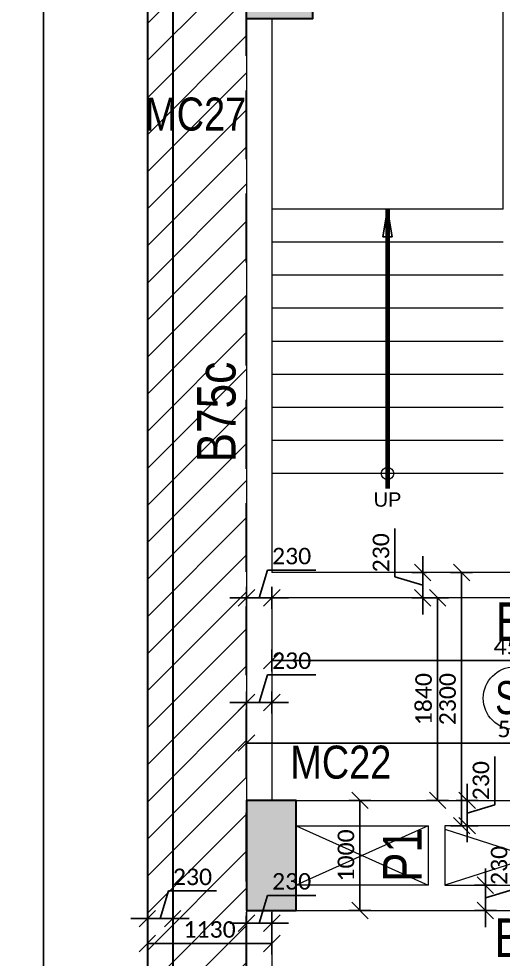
# Model space of a CAD drawing. Header units: millimetres. Extents: x 1112055 to 3390982, y -148532 to 766891.
# Drawn here: x 2806701 to 2811098, y -57649 to -49106 of the extents above; entities that cross this region are included whole.
import ezdxf
from ezdxf.enums import TextEntityAlignment as Align

# ---------------------------------------------------------------- set-up
doc = ezdxf.new("R2010")
doc.units = ezdxf.units.MM
doc.header["$PDMODE"] = 35
doc.header["$PDSIZE"] = -25
doc.linetypes.add('DASHED2', pattern=[0.375, 0.25, -0.125])
doc.linetypes.add('Hidden', pattern=[9.525, 6.35, -3.175])
for name, color, linetype, lineweight in [('B BEAM', 148, 'Continuous', 13), ('B COL. NO.', 3, 'Continuous', 20), ('B FINAL COLUMN', 1, 'Continuous', 30), ('B SLAB NO', 56, 'Continuous', 9), ('B-BEAM NO', 215, 'Continuous', 18), ('g-sol250', 250, 'Continuous', 5)]:
    doc.layers.add(name, color=color, linetype=linetype, lineweight=lineweight)
doc.layers.add('B-COL HT', color=7, linetype='Continuous', lineweight=0, true_color=0x4e4f45)
doc.styles.add('Cali', font='calibri.ttf')
doc.styles.add('MIDDLE SCHOOL$0$100PT2', font='arial.ttf', dxfattribs={"height": 125})
doc.styles.add('SWINC', font='swissc.ttf')
doc.styles.add('SWISS', font='swisscl.ttf')
doc.dimstyles.new('LEVEL DIM', dxfattribs={"dimtxt": 150, "dimasz": 150, "dimexe": 100, "dimexo": 100, "dimgap": 50, "dimtad": 1, "dimdec": 0, "dimzin": 0, "dimdsep": 46, "dimtxsty": 'Cali', "dimblk": 'OBLIQUE', "dimcen": 0, "dimclrd": 256, "dimclre": 256, "dimclrt": 3, "dimadec": 0, "dimazin": 0, "dimtfac": 1, "dimtdec": 0, "dimtofl": 0, "dimtmove": 1, "dimatfit": 0, "dimfxl": 100, "dimfxlon": 1, "dimtolj": 1, "dimtzin": 0, "dimlwd": -1, "dimlwe": -1, "dimarcsym": 0})
doc.dimstyles.new('MIDDLE SCHOOL$0$100-2', dxfattribs={"dimtxt": 125, "dimasz": 10, "dimexe": 0, "dimexo": 0, "dimgap": 15, "dimtad": 1, "dimdec": 8, "dimdsep": 46, "dimtxsty": 'MIDDLE SCHOOL$0$100PT2', "dimblk": 'MIDDLE SCHOOL$0$ARCH TICK', "dimcen": 100, "dimclrd": 256, "dimclre": 252, "dimclrt": 7, "dimazin": 0, "dimtfac": 1, "dimtdec": 0, "dimtix": 1, "dimtmove": 1, "dimatfit": 3, "dimfxl": 1, "dimtolj": 1, "dimtzin": 0, "dimlwd": 5, "dimlwe": 9, "dimarcsym": 0})

# ---------------------------------------------------------------- blocks, each defined once
blk = doc.blocks.new('MIDDLE SCHOOL$0$_ClosedBlank')
at = {"color": 0, "linetype": 'ByBlock', "lineweight": -2}
for p, q in [((-1, 0.167), (0, 0)), ((-1, 0.167), (-1, -0.167)), ((0, 0), (-1, -0.167))]:
    blk.add_line(p, q, dxfattribs=at)
blk = doc.blocks.new('MIDDLE SCHOOL$0$ARCH TICK')
for p, q in [((0, 3), (0, -3)), ((-2.121, -2.121), (2.121, 2.121)), ((-3, 0), (3, 0))]:
    blk.add_line(p, q)
blk = doc.blocks.new('_Oblique')
at = {"color": 0, "linetype": 'ByBlock', "lineweight": -2}
blk.add_line((-0.5, -0.5), (0.5, 0.5), dxfattribs=at)
blk = doc.blocks.new('*D6370')
at = {"linetype": 'ByBlock', "transparency": 16777216}
for p, q in [((2808768.1, -55785.3), (2808768.1, -55585.3)), ((2813798.1, -55785.3), (2813798.1, -55585.3)), ((2813798.1, -55685.3), (2808768.1, -55685.3))]:
    blk.add_line(p, q, dxfattribs=at)
at = {"layer": 'Defpoints', "color": 0, "lineweight": 40, "transparency": 16777216}
for p in [(2808768.1, -55685.3), (2808768.1, -56206.1), (2813798.1, -56206.1)]:
    blk.add_point(p, dxfattribs=at)
at = {"transparency": 16777216, "xscale": 150, "yscale": 150, "zscale": 150, "rotation": 180}
blk.add_blockref('_Oblique', (2808768.1, -55685.3), dxfattribs=at)
at = {"transparency": 16777216, "xscale": 150, "yscale": 150, "zscale": 150}
blk.add_blockref('_Oblique', (2813798.1, -55685.3), dxfattribs=at)
at = {"color": 3, "lineweight": 50, "transparency": 16777216, "insert": (2811283.1, -55558.5), "char_height": 150, "attachment_point": 5, "style": 'Cali'}
blk.add_mtext('\\A1;5030', dxfattribs=at)
blk = doc.blocks.new('*D6375')
at = {"linetype": 'ByBlock', "transparency": 16777216}
for p, q in [((2808958.7, -54114.2), (2808883.1, -54366.1)), ((2809396.7, -54114.2), (2808958.7, -54114.2)), ((2808768.1, -54466.1), (2808768.1, -54266.1)), ((2808998.1, -54466.1), (2808998.1, -54266.1)), ((2808768.1, -54366.1), (2808618.1, -54366.1)), ((2808998.1, -54366.1), (2808768.1, -54366.1)), ((2808998.1, -54366.1), (2809148.1, -54366.1))]:
    blk.add_line(p, q, dxfattribs=at)
at = {"layer": 'Defpoints', "color": 0, "lineweight": 40, "transparency": 16777216}
for p in [(2808768.1, -54366.1), (2808768.1, -56206.1), (2808998.1, -56206.1)]:
    blk.add_point(p, dxfattribs=at)
at = {"transparency": 16777216, "xscale": 150, "yscale": 150, "zscale": 150}
blk.add_blockref('_Oblique', (2808768.1, -54366.1), dxfattribs=at)
at = {"transparency": 16777216, "xscale": 150, "yscale": 150, "zscale": 150, "rotation": 180}
blk.add_blockref('_Oblique', (2808998.1, -54366.1), dxfattribs=at)
at = {"color": 3, "lineweight": 50, "transparency": 16777216, "insert": (2809177.7, -53987.4), "char_height": 150, "attachment_point": 5, "style": 'Cali'}
blk.add_mtext('\\A1;230', dxfattribs=at)
blk = doc.blocks.new('*D6382')
at = {"linetype": 'ByBlock', "transparency": 16777216}
for p, q in [((2809898, -56206.1), (2809698, -56206.1)), ((2809798, -57206.1), (2809798, -56206.1)), ((2809898, -57206.1), (2809698, -57206.1))]:
    blk.add_line(p, q, dxfattribs=at)
at = {"layer": 'Defpoints', "color": 0, "lineweight": 40, "transparency": 16777216}
for p in [(2809798, -56206.1), (2810568.1, -56206.1), (2810568.1, -57206.1)]:
    blk.add_point(p, dxfattribs=at)
at = {"transparency": 16777216, "xscale": 150, "yscale": 150, "zscale": 150}
for p, rotation in [((2809798, -56206.1), 90), ((2809798, -57206.1), 270)]:
    blk.add_blockref('_Oblique', p, dxfattribs=dict(at, rotation=rotation))
at = {"color": 3, "lineweight": 50, "transparency": 16777216, "insert": (2809671.1, -56706.1), "char_height": 150, "attachment_point": 5, "rotation": 90, "style": 'Cali'}
blk.add_mtext('\\A1;1000', dxfattribs=at)
blk = doc.blocks.new('*D6383')
at = {"linetype": 'ByBlock', "transparency": 16777216}
for p, q in [((2811188.5, -56577.6), (2811188.5, -57015.5)), ((2810936.6, -56976.1), (2810936.6, -56826.1)), ((2810836.6, -56976.1), (2811036.6, -56976.1)), ((2810936.6, -56976.1), (2810936.6, -57206.1)), ((2811188.5, -57015.5), (2810936.6, -57091.1)), ((2810836.6, -57206.1), (2811036.6, -57206.1)), ((2810936.6, -57206.1), (2810936.6, -57356.1))]:
    blk.add_line(p, q, dxfattribs=at)
at = {"layer": 'Defpoints', "color": 0, "lineweight": 40, "transparency": 16777216}
for p in [(2810568.1, -56976.1), (2810568.1, -57206.1), (2810936.6, -57206.1)]:
    blk.add_point(p, dxfattribs=at)
at = {"transparency": 16777216, "xscale": 150, "yscale": 150, "zscale": 150}
for p, rotation in [((2810936.6, -56976.1), 270), ((2810936.6, -57206.1), 90)]:
    blk.add_blockref('_Oblique', p, dxfattribs=dict(at, rotation=rotation))
at = {"color": 3, "lineweight": 50, "transparency": 16777216, "insert": (2811061.6, -56796.6), "char_height": 150, "attachment_point": 5, "rotation": 90, "style": 'Cali'}
blk.add_mtext('\\A1;230', dxfattribs=at)
blk = doc.blocks.new('*D6384')
at = {"linetype": 'ByBlock', "transparency": 16777216}
for p, q in [((2811023.6, -55807.6), (2811023.6, -56245.5)), ((2810771.7, -56206.1), (2810771.7, -56056.1)), ((2810671.7, -56206.1), (2810871.7, -56206.1)), ((2810771.7, -56436.1), (2810771.7, -56206.1)), ((2811023.6, -56245.5), (2810771.7, -56321.1)), ((2810671.7, -56436.1), (2810871.7, -56436.1)), ((2810771.7, -56436.1), (2810771.7, -56586.1))]:
    blk.add_line(p, q, dxfattribs=at)
at = {"layer": 'Defpoints', "color": 0, "lineweight": 40, "transparency": 16777216}
for p in [(2810568.1, -56206.1), (2810771.7, -56206.1), (2810568.1, -56436.1)]:
    blk.add_point(p, dxfattribs=at)
at = {"transparency": 16777216, "xscale": 150, "yscale": 150, "zscale": 150}
for p, rotation in [((2810771.7, -56206.1), 270), ((2810771.7, -56436.1), 90)]:
    blk.add_blockref('_Oblique', p, dxfattribs=dict(at, rotation=rotation))
at = {"color": 3, "lineweight": 50, "transparency": 16777216, "insert": (2810896.7, -56026.5), "char_height": 150, "attachment_point": 5, "rotation": 90, "style": 'Cali'}
blk.add_mtext('\\A1;230', dxfattribs=at)
blk = doc.blocks.new('*D6461')
at = {"linetype": 'ByBlock', "transparency": 16777216}
for p, q in [((2807868.1, -70456.1), (2807868.1, -70656.1)), ((2808098.2, -70456.1), (2808098.2, -70656.1)), ((2807868.1, -70556.1), (2807718.1, -70556.1)), ((2808098.2, -70556.1), (2807868.1, -70556.1)), ((2808104.8, -70961.6), (2807983.2, -70556.1)), ((2808098.2, -70556.1), (2808248.2, -70556.1)), ((2808542.8, -70961.6), (2808104.8, -70961.6))]:
    blk.add_line(p, q, dxfattribs=at)
at = {"layer": 'Defpoints', "color": 0, "lineweight": 40, "transparency": 16777216}
for p in [(2807868.1, -28638.7), (2808098.2, -28638.7), (2807868.1, -70556.1)]:
    blk.add_point(p, dxfattribs=at)
at = {"transparency": 16777216, "xscale": 150, "yscale": 150, "zscale": 150}
blk.add_blockref('_Oblique', (2807868.1, -70556.1), dxfattribs=at)
at = {"transparency": 16777216, "xscale": 150, "yscale": 150, "zscale": 150, "rotation": 180}
blk.add_blockref('_Oblique', (2808098.2, -70556.1), dxfattribs=at)
at = {"color": 3, "lineweight": 50, "transparency": 16777216, "insert": (2808323.8, -70834.8), "char_height": 150, "attachment_point": 5, "style": 'Cali'}
blk.add_mtext('\\A1;230', dxfattribs=at)
blk = doc.blocks.new('*D6463')
at = {"linetype": 'ByBlock', "transparency": 16777216}
for p, q in [((2807026.5, -48506.1), (2806826.5, -48506.1)), ((2806926.5, -70556.1), (2806926.5, -48506.1)), ((2807026.5, -70556.1), (2806826.5, -70556.1))]:
    blk.add_line(p, q, dxfattribs=at)
at = {"layer": 'Defpoints', "color": 0, "lineweight": 40, "transparency": 16777216}
for p in [(2806926.5, -48506.1), (2808768.4, -48506.1), (2808768.4, -70556.1)]:
    blk.add_point(p, dxfattribs=at)
at = {"transparency": 16777216, "xscale": 150, "yscale": 150, "zscale": 150}
for p, rotation in [((2806926.5, -48506.1), 90), ((2806926.5, -70556.1), 270)]:
    blk.add_blockref('_Oblique', p, dxfattribs=dict(at, rotation=rotation))
at = {"color": 3, "lineweight": 50, "transparency": 16777216, "insert": (2806799.6, -59531.1), "char_height": 150, "attachment_point": 5, "rotation": 90, "style": 'Cali'}
blk.add_mtext('\\A1;22050', dxfattribs=at)
blk = doc.blocks.new('*D6464')
at = {"linetype": 'ByBlock', "transparency": 16777216}
for p, q in [((2807868.1, -57406.2), (2807868.1, -57606.2)), ((2808998.1, -57406.2), (2808998.1, -57606.2)), ((2808998.1, -57506.2), (2807868.1, -57506.2))]:
    blk.add_line(p, q, dxfattribs=at)
at = {"layer": 'Defpoints', "color": 0, "lineweight": 40, "transparency": 16777216}
for p in [(2807868.1, -57206.1), (2808998.1, -57206.1), (2807868.1, -57506.2)]:
    blk.add_point(p, dxfattribs=at)
at = {"transparency": 16777216, "xscale": 150, "yscale": 150, "zscale": 150, "rotation": 180}
blk.add_blockref('_Oblique', (2807868.1, -57506.2), dxfattribs=at)
at = {"transparency": 16777216, "xscale": 150, "yscale": 150, "zscale": 150}
blk.add_blockref('_Oblique', (2808998.1, -57506.2), dxfattribs=at)
at = {"color": 3, "lineweight": 50, "transparency": 16777216, "insert": (2808433.1, -57379.3), "char_height": 150, "attachment_point": 5, "style": 'Cali'}
blk.add_mtext('\\A1;1130', dxfattribs=at)
blk = doc.blocks.new('*D6465')
at = {"linetype": 'ByBlock', "transparency": 16777216}
for p, q in [((2808058.7, -57028.2), (2807983.2, -57280.1)), ((2808496.7, -57028.2), (2808058.7, -57028.2)), ((2807868.1, -57380.1), (2807868.1, -57180.1)), ((2808098.2, -57380.1), (2808098.2, -57180.1)), ((2807868.1, -57280.1), (2807718.1, -57280.1)), ((2808098.2, -57280.1), (2807868.1, -57280.1)), ((2808098.2, -57280.1), (2808248.2, -57280.1))]:
    blk.add_line(p, q, dxfattribs=at)
at = {"layer": 'Defpoints', "color": 0, "lineweight": 40, "transparency": 16777216}
for p in [(2807868.1, -57280.1), (2807868.1, -57506.2), (2808098.2, -57506.2)]:
    blk.add_point(p, dxfattribs=at)
at = {"transparency": 16777216, "xscale": 150, "yscale": 150, "zscale": 150}
blk.add_blockref('_Oblique', (2807868.1, -57280.1), dxfattribs=at)
at = {"transparency": 16777216, "xscale": 150, "yscale": 150, "zscale": 150, "rotation": 180}
blk.add_blockref('_Oblique', (2808098.2, -57280.1), dxfattribs=at)
at = {"color": 3, "lineweight": 50, "transparency": 16777216, "insert": (2808277.7, -56901.4), "char_height": 150, "attachment_point": 5, "style": 'Cali'}
blk.add_mtext('\\A1;230', dxfattribs=at)
blk = doc.blocks.new('*D6466')
at = {"linetype": 'ByBlock', "transparency": 16777216}
for p, q in [((2808958.7, -57069.1), (2808883.1, -57320.9)), ((2809396.7, -57069.1), (2808958.7, -57069.1)), ((2808768.1, -57406.2), (2808768.1, -57220.9)), ((2808998.1, -57406.2), (2808998.1, -57220.9)), ((2808768.1, -57320.9), (2808618.1, -57320.9)), ((2808768.1, -57320.9), (2808998.1, -57320.9)), ((2808998.1, -57320.9), (2809148.1, -57320.9))]:
    blk.add_line(p, q, dxfattribs=at)
at = {"layer": 'Defpoints', "color": 0, "lineweight": 40, "transparency": 16777216}
for p in [(2808998.1, -57320.9), (2808768.1, -57506.2), (2808998.1, -57506.2)]:
    blk.add_point(p, dxfattribs=at)
at = {"transparency": 16777216, "xscale": 150, "yscale": 150, "zscale": 150}
blk.add_blockref('_Oblique', (2808768.1, -57320.9), dxfattribs=at)
at = {"transparency": 16777216, "xscale": 150, "yscale": 150, "zscale": 150, "rotation": 180}
blk.add_blockref('_Oblique', (2808998.1, -57320.9), dxfattribs=at)
at = {"color": 3, "lineweight": 50, "transparency": 16777216, "insert": (2809177.7, -56942.2), "char_height": 150, "attachment_point": 5, "style": 'Cali'}
blk.add_mtext('\\A1;230', dxfattribs=at)
blk = doc.blocks.new('*D6501')
at = {"linetype": 'ByBlock', "transparency": 16777216}
for p, q in [((2808958.7, -55064.5), (2808883.1, -55316.3)), ((2809396.7, -55064.5), (2808958.7, -55064.5)), ((2808768.1, -55416.3), (2808768.1, -55216.3)), ((2808998.1, -55416.3), (2808998.1, -55216.3)), ((2808768.1, -55316.3), (2808618.1, -55316.3)), ((2808998.1, -55316.3), (2808768.1, -55316.3)), ((2808998.1, -55316.3), (2809148.1, -55316.3))]:
    blk.add_line(p, q, dxfattribs=at)
at = {"layer": 'Defpoints', "color": 0, "lineweight": 40, "transparency": 16777216}
for p in [(2808768.1, -55316.3), (2808768.1, -55685.3), (2808998.1, -55685.3)]:
    blk.add_point(p, dxfattribs=at)
at = {"transparency": 16777216, "xscale": 150, "yscale": 150, "zscale": 150}
blk.add_blockref('_Oblique', (2808768.1, -55316.3), dxfattribs=at)
at = {"transparency": 16777216, "xscale": 150, "yscale": 150, "zscale": 150, "rotation": 180}
blk.add_blockref('_Oblique', (2808998.1, -55316.3), dxfattribs=at)
at = {"color": 3, "lineweight": 50, "transparency": 16777216, "insert": (2809177.7, -54937.6), "char_height": 150, "attachment_point": 5, "style": 'Cali'}
blk.add_mtext('\\A1;230', dxfattribs=at)
blk = doc.blocks.new('*D6502')
at = {"linetype": 'ByBlock', "transparency": 16777216}
for p, q in [((2808998.1, -55035.7), (2808998.1, -54835.7)), ((2813498.1, -55035.7), (2813498.1, -54835.7)), ((2808998.1, -54935.7), (2813498.1, -54935.7))]:
    blk.add_line(p, q, dxfattribs=at)
at = {"layer": 'Defpoints', "color": 0, "lineweight": 40, "transparency": 16777216}
for p in [(2813498.1, -54935.7), (2808998.1, -55685.3), (2813498.1, -55685.3)]:
    blk.add_point(p, dxfattribs=at)
at = {"transparency": 16777216, "xscale": 150, "yscale": 150, "zscale": 150, "rotation": 180}
blk.add_blockref('_Oblique', (2808998.1, -54935.7), dxfattribs=at)
at = {"transparency": 16777216, "xscale": 150, "yscale": 150, "zscale": 150}
blk.add_blockref('_Oblique', (2813498.1, -54935.7), dxfattribs=at)
at = {"color": 3, "lineweight": 50, "transparency": 16777216, "insert": (2811248.1, -54808.9), "char_height": 150, "attachment_point": 5, "style": 'Cali'}
blk.add_mtext('\\A1;4500', dxfattribs=at)
blk = doc.blocks.new('*D6503')
at = {"linetype": 'ByBlock', "transparency": 16777216}
for p, q in [((2810820.8, -54136.1), (2810620.8, -54136.1)), ((2810720.8, -54136.1), (2810720.8, -56436.1)), ((2810820.8, -56436.1), (2810620.8, -56436.1))]:
    blk.add_line(p, q, dxfattribs=at)
at = {"layer": 'Defpoints', "color": 0, "lineweight": 40, "transparency": 16777216}
for p in [(2811098.1, -54136.1), (2810720.8, -56436.1), (2811098.1, -56436.1)]:
    blk.add_point(p, dxfattribs=at)
at = {"transparency": 16777216, "xscale": 150, "yscale": 150, "zscale": 150}
for p, rotation in [((2810720.8, -54136.1), 90), ((2810720.8, -56436.1), 270)]:
    blk.add_blockref('_Oblique', p, dxfattribs=dict(at, rotation=rotation))
at = {"color": 3, "lineweight": 50, "transparency": 16777216, "insert": (2810593.9, -55286.1), "char_height": 150, "attachment_point": 5, "rotation": 90, "style": 'Cali'}
blk.add_mtext('\\A1;2300', dxfattribs=at)
blk = doc.blocks.new('*D6504')
at = {"linetype": 'ByBlock', "transparency": 16777216}
for p, q in [((2810602.8, -54366.1), (2810402.8, -54366.1)), ((2810502.8, -56206.1), (2810502.8, -54366.1)), ((2810602.8, -56206.1), (2810402.8, -56206.1))]:
    blk.add_line(p, q, dxfattribs=at)
at = {"layer": 'Defpoints', "color": 0, "lineweight": 40, "transparency": 16777216}
for p in [(2810502.8, -54366.1), (2810771.7, -54366.1), (2810771.7, -56206.1)]:
    blk.add_point(p, dxfattribs=at)
at = {"transparency": 16777216, "xscale": 150, "yscale": 150, "zscale": 150}
for p, rotation in [((2810502.8, -54366.1), 90), ((2810502.8, -56206.1), 270)]:
    blk.add_blockref('_Oblique', p, dxfattribs=dict(at, rotation=rotation))
at = {"color": 3, "lineweight": 50, "transparency": 16777216, "insert": (2810375.9, -55286.1), "char_height": 150, "attachment_point": 5, "rotation": 90, "style": 'Cali'}
blk.add_mtext('\\A1;1840', dxfattribs=at)
blk = doc.blocks.new('*D6505')
at = {"linetype": 'ByBlock', "transparency": 16777216}
for p, q in [((2810116, -53737.6), (2810116, -54175.5)), ((2810367.8, -54136.1), (2810367.8, -53986.1)), ((2810402.8, -54136.1), (2810267.8, -54136.1)), ((2810367.8, -54366.1), (2810367.8, -54136.1)), ((2810116, -54175.5), (2810367.8, -54251.1)), ((2810402.8, -54366.1), (2810267.8, -54366.1)), ((2810367.8, -54366.1), (2810367.8, -54516.1))]:
    blk.add_line(p, q, dxfattribs=at)
at = {"layer": 'Defpoints', "color": 0, "lineweight": 40, "transparency": 16777216}
for p in [(2810367.8, -54136.1), (2810502.8, -54136.1), (2810502.8, -54366.1)]:
    blk.add_point(p, dxfattribs=at)
at = {"transparency": 16777216, "xscale": 150, "yscale": 150, "zscale": 150}
for p, rotation in [((2810367.8, -54136.1), 270), ((2810367.8, -54366.1), 90)]:
    blk.add_blockref('_Oblique', p, dxfattribs=dict(at, rotation=rotation))
at = {"color": 3, "lineweight": 50, "transparency": 16777216, "insert": (2809989.1, -53956.5), "char_height": 150, "attachment_point": 5, "rotation": 90, "style": 'Cali'}
blk.add_mtext('\\A1;230', dxfattribs=at)

msp = doc.modelspace()

# ---------------------------------------------------------------- hatches: boundary and pattern name
at = {"layer": 'B-COL HT'}
h = msp.add_hatch(color=250, dxfattribs=at)
h.dxf.hatch_style = 1
h.paths.add_polyline_path([(2808768.1, -48506.1), (2809368.1, -48506.1), (2809368.1, -49106.1), (2808768.1, -49106.1)])
h = msp.add_hatch(color=250, dxfattribs=at)
h.dxf.hatch_style = 1
h.paths.add_polyline_path([(2808768.1, -57206.1), (2809218.1, -57206.1), (2809218.1, -56206.1), (2808768.1, -56206.1)])
at = {"layer": 'g-sol250', "lineweight": 0}
h = msp.add_hatch(dxfattribs=at)
h.set_pattern_fill('ANSI31', color=250, scale=75)
h.set_pattern_definition([(45, (-724936.02, -684473.6), (-168.379802, 168.379802), [])])
h.paths.add_polyline_path([(2808768.1, -40156.1), (2808768.1, -11756.1), (2834368.1, -11756.1), (2834368.1, -20456.1), (2830868.1, -20456.1), (2830868.1, -31456.1), (2834368.1, -31456.1), (2834368.1, -40156.1)], flags=16)
h.paths.add_polyline_path([(2825618.1, -40504.6), (2825618.1, -40156.1), (2827028.1, -40156.1), (2827028.1, -40504.6)], flags=16)
h.paths.add_polyline_path([(2830038.1, -40156.1), (2830038.1, -40504.7), (2827478.1, -40504.7), (2827478.1, -40156.1)], flags=16)
h.paths.add_polyline_path([(2834368.1, -70556.1), (2858788.1, -70556.1), (2858788.1, -30756.1), (2871418.1, -30756.1), (2871418.1, -5896), (2871418.1, -5756.1), (2858958.1, -5756.1), (2858958.1, -5156.1), (2859188.1, -5156.1), (2859188.1, -3726.1), (2858808.1, -3726.1), (2858808.1, -1416.1), (2859188.1, -1416.1), (2859188.1, 3323.9), (2854103.1, 3323.9), (2854103.1, -5754), (2854221, -5756.1), (2854103.1, -5756.1), (2846294.9, -5756.1), (2819068.1, -5756.1), (2819068.1, 9243.9), (2824918.1, 9243.9), (2824918.1, 11468.9), (2820118.1, 11468.9), (2820118.1, 13543.9), (2819618.1, 13543.9), (2819618.1, 15043.9), (2820118.1, 15043.9), (2820118.1, 32238.9), (2819618.1, 32238.9), (2819618.1, 33738.9), (2820118.1, 33738.9), (2820118.1, 35718.9), (2855901.5, 35718.9), (2855901.5, 35488.9), (2870818.1, 35488.9), (2870818.1, 35488.9), (2871418.1, 35488.9), (2871418.1, 42384.9), (2845094.1, 41923), (2845094.1, 39154.7), (2840592.1, 39154.7), (2840592.1, 38568.9), (2807868.1, 38568.9), (2807868.1, 35569), (2814122.8, 35569), (2814113.5, 13956.4), (2812838.1, 13953.9), (2812838.1, 7598.9), (2810598.2, 7598.9), (2810598.2, -5306.1), (2807868.1, -5306.1), (2807868.1, -70556.1), (2808768.1, -70556.1), (2808768.3, -48507.3), (2834368.3, -48507.3), (2834368.1, -57206.1), (2830638.1, -57206.1), (2830638.1, -70256.1), (2834368.1, -70256.1)])

# ---------------------------------------------------------------- linework, layer by layer
at = {"color": 250, "lineweight": 5}
for p, q in [((2811098.1, -50836.1), (2811098.1, -48736.1)), ((2811098.1, -50836.1), (2808998.1, -50836.1)), ((2811098.1, -51136.1), (2808998.1, -51136.1)), ((2811098.1, -51436.1), (2808998.1, -51436.1)), ((2811098.1, -51736.1), (2808998.1, -51736.1)), ((2811098.1, -52036.1), (2808998.1, -52036.1)), ((2811098.1, -52336.1), (2808998.1, -52336.1)), ((2811098.1, -52636.1), (2808998.1, -52636.1)), ((2811098.1, -52936.1), (2808998.1, -52936.1)), ((2811098.1, -53236.1), (2808998.1, -53236.1))]:
    msp.add_line(p, q, dxfattribs=at)
at = {"color": 16, "linetype": 'DASHED2', "lineweight": 30, "ltscale": 2500}
for points in [[(2809368.1, -48506.1), (2834368.1, -48506.1), (2834368.1, -78506.1), (2808768.1, -78506.1), (2808768.1, 38339.5)], [(2808768.1, -48506.1), (2834368.1, -48506.1), (2834368.1, -57206.1), (2830638.1, -57206.2), (2830638.1, -69806.1), (2834368.1, -69806.1), (2834368.1, -78056.1), (2834368.1, -78056.1), (2834368.1, -78506.1), (2808768.1, -78506.1), (2808768.1, -48506.1)]]:
    msp.add_lwpolyline(points, dxfattribs=at)
at = {"color": 250, "lineweight": 5}
msp.add_circle((2810048.1, -53236.1), 56.2, dxfattribs=at)
at = {"layer": 'B BEAM', "linetype": 'Hidden', "ltscale": 1200}
for p, q in [((2808768.1, -49106.1), (2808768.1, -56206.1)), ((2808998.1, -54366.1), (2808998.1, -56206.1)), ((2813498.1, -54366.1), (2808998.1, -54366.1)), ((2809218.1, -56206.1), (2813498.1, -56206.1)), ((2809218.1, -56436.1), (2810418.1, -56976.1)), ((2810418.1, -56436.1), (2809218.1, -56976.1)), ((2810568.1, -56466.1), (2812148.1, -56976.1)), ((2812148.1, -56466.1), (2810568.1, -56976.1)), ((2808768.1, -57206.1), (2808768.7, -59208)), ((2808998.1, -57206.1), (2808998.1, -57206.1)), ((2808998.1, -57206.1), (2808998.7, -59056.1)), ((2809218.1, -57206.1), (2813498.1, -57206.1))]:
    msp.add_line(p, q, dxfattribs=at)
at = {"layer": 'B BEAM', "ltscale": 1200}
for p in [(2808998.1, -49106.1), (2813498.1, -54136.1)]:
    msp.add_line(p, (2808998.1, -54136.1), dxfattribs=at)
at = {"layer": 'B BEAM', "ltscale": 35}
msp.add_lwpolyline([(2809218.1, -56436.1), (2810418.1, -56436.1), (2810418.1, -56976.1), (2809218.1, -56976.1)], dxfattribs=at)
msp.add_lwpolyline([(2810568.1, -56976.1), (2812148.1, -56976.1), (2812148.1, -56436.1), (2810568.1, -56436.1)], close=True, dxfattribs=at)
at = {"layer": 'B FINAL COLUMN', "color": 26, "lineweight": 30}
for points in [[(2840592.1, 38569.5), (2807868.1, 38569.5), (2807868.1, -70556.1), (2858788.1, -70556.1), (2858788.1, -30756.1), (2871418.1, -30756.1), (2871418.1, 42384.9), (2845094.1, 41923), (2845094.1, 39154.7), (2840592.1, 39154.7)], [(2808098.2, -70326.1), (2858558.2, -70326.1), (2858558.2, -30527.5), (2871188.2, -30527.5), (2871188.2, 38376.5), (2852149.8, 38377), (2852149.8, 35717.5), (2851933.2, 35717.5), (2851933.2, 41811.5), (2850503.2, 41786.4), (2850503.2, 35717.5), (2850273.2, 35717.5), (2850273.2, 38923.3), (2840822.2, 38923.3), (2840822.2, 38338), (2808098.2, 38338)]]:
    msp.add_lwpolyline(points, close=True, dxfattribs=at)
at = {"layer": 'B FINAL COLUMN', "lineweight": 30}
for points in [[(2808768.1, -48506.1), (2809368.1, -48506.1), (2809368.1, -49106.1), (2808768.1, -49106.1)], [(2808768.1, -57206.1), (2809218.1, -57206.1), (2809218.1, -56206.1), (2808768.1, -56206.1)]]:
    msp.add_lwpolyline(points, close=True, dxfattribs=at)
at = {"layer": 'B SLAB NO', "lineweight": 9}
msp.add_circle((2811202.2, -55277.5), 284.5, dxfattribs=at)

# ---------------------------------------------------------------- texts
at = {"color": 250, "lineweight": 5, "style": 'MIDDLE SCHOOL$0$100PT2'}
msp.add_text('UP', height=130, dxfattribs=at).set_placement((2810048.1, -53472.9), align=Align.MIDDLE_CENTER)
at = {"layer": 'B COL. NO.', "style": 'SWINC'}
for s, p in [('MC27', (2807848.5, -50121.5)), ('MC22', (2809166.1, -56008.5))]:
    msp.add_text(s, height=300, dxfattribs=at).set_placement(p)
at = {"layer": 'B SLAB NO', "lineweight": 9, "style": 'SWISS'}
msp.add_text('S1', height=300, dxfattribs=at).set_placement((2811026.1, -55422.5))
at = {"layer": 'B-BEAM NO', "ltscale": 25, "style": 'SWINC'}
for s, p in [('B75c', (2808668.8, -52678.6)), ('P1', (2810358, -56702))]:
    msp.add_text(s, height=350, rotation=90, dxfattribs=at).set_placement(p, align=Align.CENTER)
for s, p in [('B15', (2811386, -54757.9)), ('B12a', (2811486.7, -57628.8))]:
    msp.add_text(s, height=350, dxfattribs=at).set_placement(p, align=Align.CENTER)

# ---------------------------------------------------------------- dimensions: what is measured, and where the dimension line sits
at = {"color": 3, "linetype": 'ByBlock', "lineweight": 50}
for base, p1, p2, picture, middle in [((2807868.1, -70556.1), (2808098.2, -28638.7), (2807868.1, -28638.7), '*D6461', (2808154.8, -70834.8)), ((2808768.1, -54366.1), (2808998.1, -56206.1), (2808768.1, -56206.1), '*D6375', (2809008.7, -53987.4)), ((2813498.1, -54935.7), (2808998.1, -55685.3), (2813498.1, -55685.3), '*D6502', (2811248.1, -54808.9)), ((2808768.1, -55316.3), (2808998.1, -55685.3), (2808768.1, -55685.3), '*D6501', (2809008.7, -54937.6)), ((2808768.1, -55685.3), (2813798.1, -56206.1), (2808768.1, -56206.1), '*D6370', (2811283.1, -55558.5)), ((2807868.1, -57280.1), (2808098.2, -57506.2), (2807868.1, -57506.2), '*D6465', (2808108.7, -56901.4)), ((2808998.1, -57320.9), (2808768.1, -57506.2), (2808998.1, -57506.2), '*D6466', (2809008.7, -56942.2)), ((2807868.1, -57506.2), (2808998.1, -57206.1), (2807868.1, -57206.1), '*D6464', (2808433.1, -57379.3))]:
    dim = msp.add_linear_dim(base=base, p1=p1, p2=p2, dimstyle='LEVEL DIM', override={"dimpost": '\\X'}, dxfattribs=at)
    dim.commit()
    dim.dimension.update_dxf_attribs({"geometry": picture, "text_midpoint": middle})
for base, p1, p2, picture, middle in [((2806926.5, -48506.1), (2808768.4, -70556.1), (2808768.4, -48506.1), '*D6463', (2806799.6, -59531.1)), ((2810367.8, -54136.1), (2810502.8, -54366.1), (2810502.8, -54136.1), '*D6505', (2809989.1, -54125.5)), ((2810720.8, -56436.1), (2811098.1, -54136.1), (2811098.1, -56436.1), '*D6503', (2810593.9, -55286.1)), ((2810502.8, -54366.1), (2810771.7, -56206.1), (2810771.7, -54366.1), '*D6504', (2810375.9, -55286.1)), ((2810771.7, -56206.1), (2810568.1, -56436.1), (2810568.1, -56206.1), '*D6384', (2810896.7, -56195.5)), ((2809798, -56206.1), (2810568.1, -57206.1), (2810568.1, -56206.1), '*D6382', (2809671.1, -56706.1)), ((2810936.6, -57206.1), (2810568.1, -56976.1), (2810568.1, -57206.1), '*D6383', (2811061.6, -56965.5))]:
    dim = msp.add_linear_dim(base=base, p1=p1, p2=p2, angle=90, dimstyle='LEVEL DIM', override={"dimpost": '\\X'}, dxfattribs=at)
    dim.commit()
    dim.dimension.update_dxf_attribs({"geometry": picture, "text_midpoint": middle})

# ---------------------------------------------------------------- leaders
at = {"color": 250, "lineweight": 5}
msp.add_leader([(2810048.1, -50836.1), (2810048.1, -53372.9)], dimstyle='MIDDLE SCHOOL$0$100-2', override={"dimasz": 250, "dimgap": 50, "dimtad": 0, "dimldrblk": 'MIDDLE SCHOOL$0$_ClosedBlank', "dimlwd": 65535}, dxfattribs=at)

doc.saveas('drawing.dxf')
